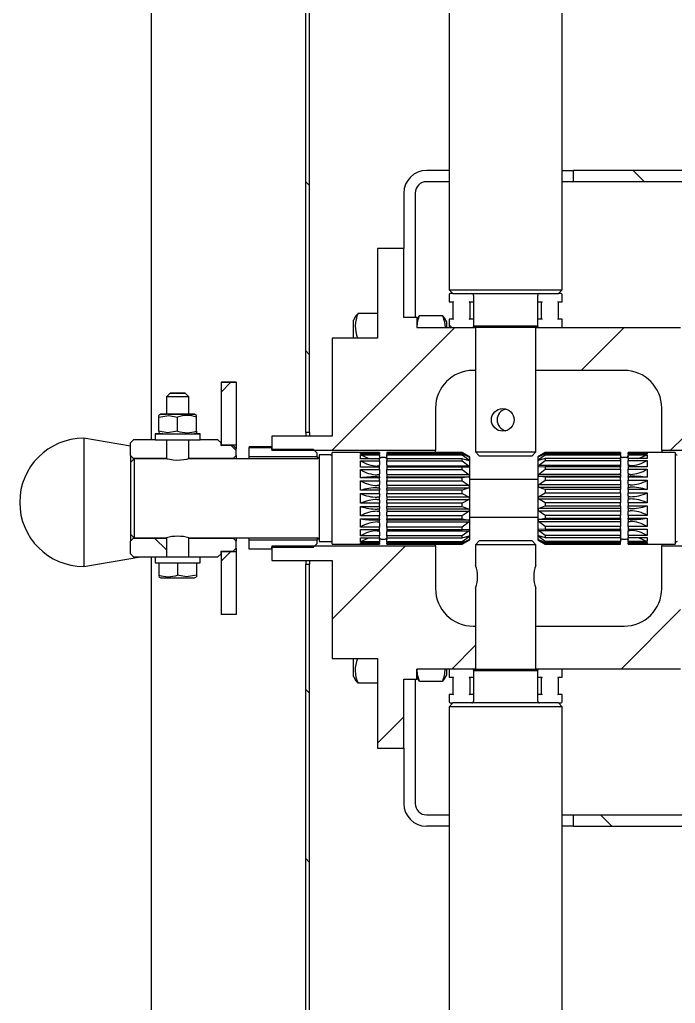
# Model space of a CAD drawing. Header units: millimetres. Extents: x 0 to 594, y 0 to 420.
# Drawn here: x 281.86 to 299.25, y 262.21 to 288.31 of the extents above; entities that cross this region are included whole.
import ezdxf

# ---------------------------------------------------------------- set-up
doc = ezdxf.new("R2010")
doc.units = ezdxf.units.MM
doc.layers.add('FORMAT', color=7, linetype='Continuous')

# ---------------------------------------------------------------- blocks, each defined once
blk = doc.blocks.new('SW_HATCH_0')
at = {"color": 0, "linetype": 'Continuous', "lineweight": 18}
for p, q in [((10.758, 99.4), (10.458, 99.7)), ((1.878, 99.3), (1.778, 99.4)), ((2.463, 92.265), (5.728, 95.53)), ((5.647, 95.53), (5.578, 95.6)), ((9.081, 94.394), (10.218, 95.53)), ((1.878, 94.81), (1.778, 94.91)), ((-0.472, 93.82), (-0.214, 94.079)), ((-0.072, 92.27), (-0.203, 92.4)), ((11.443, 92.265), (11.828, 92.65)), ((-1.922, 89.63), (-2.238, 89.945)), ((-0.472, 89.33), (-0.212, 89.59)), ((2.478, 87.79), (4.423, 89.735)), ((10.138, 86.47), (11.718, 88.05)), ((5.648, 86.47), (6.278, 87.1)), ((1.878, 85.83), (1.778, 85.93)), ((3.678, 84.5), (4.378, 85.2)), ((9.897, 82.3), (9.597, 82.6)), ((1.878, 81.339), (1.778, 81.439))]:
    blk.add_line(p, q, dxfattribs=at)

msp = doc.modelspace()

# ---------------------------------------------------------------- linework, layer by layer
at = {"layer": 'FORMAT'}
for p, q in [((285.354, 365.614), (285.354, 277.164)), ((289.454, 277.364), (289.454, 364.114)), ((289.554, 277.364), (289.554, 364.114)), ((293.254, 295.944), (293.254, 281.144)), ((296.254, 281.144), (296.254, 295.944)), ((293.254, 284.314), (292.654, 284.314)), ((296.254, 284.314), (296.554, 284.314)), ((296.554, 284.014), (296.554, 284.314)), ((307.554, 284.314), (296.554, 284.314)), ((293.254, 284.014), (292.654, 284.014)), ((296.554, 284.014), (296.254, 284.014)), ((307.554, 284.014), (296.554, 284.014)), ((292.054, 283.714), (292.054, 282.244)), ((292.354, 283.714), (292.354, 280.414)), ((291.354, 282.244), (291.354, 279.864)), ((292.054, 282.244), (291.354, 282.244)), ((292.054, 280.414), (292.054, 282.244)), ((293.254, 281.144), (293.354, 281.044)), ((293.254, 281.144), (294.607, 281.144)), ((294.607, 281.144), (296.254, 281.144)), ((296.154, 281.044), (296.254, 281.144)), ((293.254, 281.014), (293.254, 280.824)), ((293.354, 281.044), (293.284, 281.044)), ((293.354, 281.044), (296.147, 281.044)), ((293.904, 280.994), (293.904, 280.194)), ((293.904, 280.994), (293.904, 280.824)), ((295.604, 280.194), (295.604, 280.994)), ((295.604, 280.824), (295.604, 280.994)), ((296.147, 281.044), (296.154, 281.044)), ((296.224, 281.044), (296.154, 281.044)), ((296.254, 280.824), (296.254, 281.014)), ((293.254, 280.824), (293.369, 280.824)), ((293.351, 280.799), (293.351, 280.389)), ((293.789, 280.824), (293.904, 280.824)), ((293.806, 280.799), (293.806, 280.389)), ((295.604, 280.824), (295.719, 280.824)), ((295.701, 280.389), (295.701, 280.799)), ((296.139, 280.824), (296.254, 280.824)), ((296.156, 280.389), (296.156, 280.799)), ((290.78, 280.454), (290.714, 280.339)), ((290.714, 280.115), (290.714, 280.339)), ((291.354, 280.522), (290.839, 280.522)), ((292.394, 280.414), (292.054, 280.414)), ((292.394, 280.414), (292.394, 280.144)), ((292.416, 280.403), (292.394, 280.364)), ((292.472, 280.467), (293.076, 280.467)), ((293.194, 280.294), (293.131, 280.403)), ((293.254, 280.365), (293.254, 280.174)), ((293.369, 280.365), (293.254, 280.365)), ((293.904, 280.365), (293.789, 280.365)), ((293.904, 280.365), (293.904, 280.174)), ((295.604, 280.174), (295.604, 280.365)), ((295.719, 280.365), (295.604, 280.365)), ((296.254, 280.365), (296.139, 280.365)), ((296.254, 280.174), (296.254, 280.365)), ((290.714, 279.864), (290.714, 280.115)), ((292.394, 280.144), (293.954, 280.144)), ((293.194, 280.144), (293.194, 280.294)), ((293.284, 280.144), (293.874, 280.144)), ((293.875, 280.144), (293.874, 280.144)), ((293.904, 280.194), (293.954, 280.144)), ((293.904, 280.194), (295.604, 280.194)), ((293.954, 280.144), (293.954, 276.844)), ((295.554, 280.144), (293.954, 280.144)), ((295.554, 280.144), (295.604, 280.194)), ((295.554, 276.844), (295.554, 280.144)), ((295.554, 280.144), (299.394, 280.144)), ((295.634, 280.144), (296.224, 280.144)), ((290.154, 279.864), (290.154, 277.264)), ((291.354, 279.864), (290.154, 279.864)), ((293.954, 279.008), (293.894, 279.008)), ((297.894, 279.008), (295.554, 279.008)), ((287.604, 278.694), (287.204, 278.694)), ((287.204, 278.693), (287.204, 278.694)), ((287.204, 278.693), (287.604, 278.693)), ((287.204, 278.693), (287.204, 277.024)), ((287.604, 278.694), (287.604, 278.693)), ((287.604, 278.693), (287.604, 277.024)), ((285.854, 278.404), (285.754, 278.304)), ((285.754, 278.304), (285.754, 277.844)), ((286.354, 278.304), (286.254, 278.404)), ((286.354, 277.844), (286.354, 278.304)), ((292.894, 278.008), (292.894, 276.879)), ((298.894, 276.879), (298.894, 278.008)), ((285.604, 277.844), (285.552, 277.815)), ((285.554, 277.77), (285.554, 277.815)), ((285.554, 277.397), (285.554, 277.77)), ((286.054, 277.397), (286.054, 277.77)), ((286.555, 277.815), (286.504, 277.844)), ((286.554, 277.77), (286.554, 277.812)), ((286.554, 277.397), (286.554, 277.77)), ((284.804, 276.996), (283.564, 277.207)), ((283.564, 277.207), (283.564, 274.137)), ((285.454, 277.324), (285.454, 277.164)), ((285.552, 277.354), (285.604, 277.324)), ((285.554, 277.397), (285.554, 277.357)), ((286.504, 277.324), (286.555, 277.354)), ((286.554, 277.397), (286.554, 277.353)), ((286.654, 277.164), (286.654, 277.324)), ((288.554, 277.264), (288.554, 276.879)), ((290.154, 277.264), (288.554, 277.264)), ((289.554, 277.364), (289.454, 277.364)), ((289.454, 277.364), (289.454, 277.264)), ((289.554, 277.364), (289.554, 277.264)), ((284.884, 277.164), (284.804, 277.084)), ((284.804, 276.749), (284.804, 277.084)), ((285.454, 277.164), (284.884, 277.164)), ((285.754, 277.163), (285.754, 276.664)), ((286.354, 276.664), (286.354, 277.163)), ((287.124, 277.164), (286.654, 277.164)), ((287.204, 277.084), (287.124, 277.164)), ((287.204, 277.014), (287.204, 277.084)), ((287.604, 277.024), (287.204, 277.024)), ((287.524, 277.014), (287.204, 277.014)), ((287.604, 276.934), (287.524, 277.014)), ((287.604, 277.024), (287.604, 276.934)), ((287.604, 276.749), (287.604, 276.934)), ((287.954, 276.986), (288.554, 276.986)), ((287.954, 276.986), (287.954, 276.965)), ((287.954, 276.965), (288.554, 276.965)), ((287.954, 276.714), (287.954, 276.965)), ((288.554, 276.909), (288.554, 276.965)), ((284.884, 276.669), (284.804, 276.749)), ((284.804, 276.749), (284.804, 276.564)), ((284.904, 276.664), (284.804, 276.564)), ((285.754, 276.669), (284.884, 276.669)), ((284.884, 276.644), (284.884, 276.669)), ((285.754, 276.664), (284.904, 276.664)), ((284.904, 276.664), (284.904, 274.564)), ((287.524, 276.669), (286.354, 276.669)), ((289.754, 276.664), (286.354, 276.664)), ((287.604, 276.749), (287.524, 276.669)), ((287.524, 276.669), (287.524, 276.664)), ((287.604, 276.749), (287.604, 276.664)), ((289.754, 276.714), (287.954, 276.714)), ((287.954, 276.664), (287.954, 276.714)), ((289.654, 276.909), (288.554, 276.909)), ((292.894, 276.879), (288.554, 276.879)), ((289.754, 276.809), (289.654, 276.909)), ((289.754, 276.714), (289.754, 276.809)), ((289.754, 276.714), (289.754, 276.664)), ((290.104, 276.764), (289.804, 276.764)), ((289.804, 276.764), (289.804, 274.464)), ((291.404, 276.829), (290.154, 276.829)), ((290.154, 274.399), (290.154, 276.829)), ((290.904, 276.791), (290.904, 276.828)), ((290.904, 276.828), (291.404, 276.828)), ((291.003, 276.791), (290.904, 276.828)), ((291.404, 276.791), (290.904, 276.791)), ((290.904, 276.766), (291.404, 276.766)), ((290.904, 276.658), (290.904, 276.766)), ((291.404, 276.828), (291.404, 276.829)), ((291.404, 276.828), (291.404, 276.791)), ((291.404, 276.766), (291.404, 276.791)), ((291.404, 276.766), (291.404, 276.661)), ((291.408, 276.717), (291.404, 276.717)), ((291.408, 276.636), (291.404, 276.661)), ((291.408, 276.708), (291.408, 276.717)), ((291.554, 276.694), (291.454, 276.694)), ((291.6, 276.717), (291.6, 276.708)), ((291.604, 276.717), (291.6, 276.717)), ((291.604, 276.661), (291.6, 276.636)), ((293.604, 276.829), (291.604, 276.829)), ((291.604, 276.829), (291.604, 276.828)), ((291.604, 276.828), (293.604, 276.828)), ((291.604, 276.828), (291.604, 276.791)), ((293.604, 276.791), (291.604, 276.791)), ((291.604, 276.791), (291.604, 276.766)), ((291.604, 276.766), (293.604, 276.766)), ((291.604, 276.661), (291.604, 276.766)), ((292.894, 276.829), (292.894, 276.879)), ((293.804, 276.714), (293.604, 276.829)), ((293.604, 276.828), (293.604, 276.829)), ((293.604, 276.828), (293.785, 276.717)), ((293.604, 276.766), (293.604, 276.791)), ((293.785, 276.708), (293.604, 276.791)), ((293.604, 276.766), (293.785, 276.636)), ((293.785, 276.717), (293.766, 276.717)), ((293.785, 276.717), (293.785, 276.708)), ((293.804, 275.612), (293.804, 276.714)), ((293.954, 276.844), (294.054, 276.744)), ((293.954, 276.844), (295.554, 276.844)), ((294.054, 276.744), (294.685, 276.744)), ((294.685, 276.744), (295.454, 276.744)), ((295.454, 276.744), (295.554, 276.844)), ((295.804, 276.829), (295.604, 276.714)), ((295.604, 276.714), (295.604, 274.515)), ((295.623, 276.719), (295.804, 276.829)), ((295.804, 276.795), (295.623, 276.711)), ((295.623, 276.641), (295.804, 276.771)), ((295.623, 276.711), (295.623, 276.719)), ((295.64, 276.719), (295.623, 276.719)), ((295.804, 276.666), (295.623, 276.617)), ((297.804, 276.829), (295.804, 276.829)), ((295.804, 276.829), (295.804, 276.829)), ((295.804, 276.829), (297.804, 276.829)), ((295.804, 276.795), (295.804, 276.771)), ((297.804, 276.795), (295.804, 276.795)), ((295.804, 276.771), (297.804, 276.771)), ((295.804, 276.666), (295.804, 276.62)), ((297.804, 276.666), (295.804, 276.666)), ((297.804, 276.829), (297.804, 276.795)), ((297.804, 276.829), (297.804, 276.829)), ((297.804, 276.771), (297.804, 276.795)), ((297.804, 276.771), (297.804, 276.666)), ((297.808, 276.719), (297.804, 276.719)), ((297.808, 276.641), (297.804, 276.666)), ((297.804, 276.62), (297.804, 276.666)), ((297.808, 276.711), (297.808, 276.719)), ((297.954, 276.694), (297.854, 276.694)), ((298, 276.719), (298, 276.711)), ((298.004, 276.719), (298, 276.719)), ((298.004, 276.666), (298, 276.641)), ((299.254, 276.829), (298.004, 276.829)), ((298.004, 276.829), (298.504, 276.829)), ((298.004, 276.829), (298.004, 276.829)), ((298.004, 276.795), (298.004, 276.829)), ((298.004, 276.795), (298.004, 276.771)), ((298.504, 276.795), (298.004, 276.795)), ((298.004, 276.771), (298.504, 276.771)), ((298.004, 276.666), (298.004, 276.771)), ((298.004, 276.666), (298.004, 276.62)), ((298.504, 276.666), (298.004, 276.666)), ((298.413, 276.795), (298.504, 276.829)), ((298.504, 276.829), (298.504, 276.795)), ((298.504, 276.771), (298.504, 276.666)), ((300.994, 276.879), (298.894, 276.879)), ((298.894, 276.879), (298.894, 276.829)), ((299.254, 276.829), (299.254, 274.399)), ((284.804, 276.564), (284.804, 274.664)), ((291.404, 276.658), (290.904, 276.658)), ((290.904, 276.611), (291.404, 276.611)), ((290.904, 276.44), (290.904, 276.611)), ((291.404, 276.44), (290.904, 276.44)), ((291.408, 276.471), (291.35, 276.471)), ((291.404, 276.611), (291.404, 276.658)), ((291.408, 276.636), (291.404, 276.636)), ((291.404, 276.611), (291.404, 276.498)), ((291.408, 276.471), (291.404, 276.498)), ((291.404, 276.375), (291.404, 276.44)), ((291.408, 276.61), (291.408, 276.636)), ((291.408, 276.432), (291.408, 276.471)), ((291.6, 276.636), (291.6, 276.61)), ((291.604, 276.636), (291.6, 276.636)), ((291.6, 276.61), (291.604, 276.62)), ((291.604, 276.498), (291.6, 276.471)), ((291.6, 276.471), (291.6, 276.432)), ((293.785, 276.471), (291.6, 276.471)), ((293.604, 276.658), (291.604, 276.658)), ((291.604, 276.658), (291.604, 276.611)), ((291.604, 276.611), (293.604, 276.611)), ((291.604, 276.498), (291.604, 276.611)), ((293.604, 276.44), (291.604, 276.44)), ((291.604, 276.44), (291.604, 276.375)), ((293.604, 276.611), (293.604, 276.658)), ((293.785, 276.61), (293.604, 276.658)), ((293.604, 276.611), (293.785, 276.471)), ((293.604, 276.375), (293.604, 276.44)), ((293.785, 276.432), (293.604, 276.44)), ((293.785, 276.636), (293.689, 276.636)), ((293.785, 276.636), (293.785, 276.61)), ((293.785, 276.471), (293.785, 276.432)), ((295.623, 276.617), (295.623, 276.641)), ((295.712, 276.641), (295.623, 276.641)), ((295.623, 276.481), (295.804, 276.62)), ((295.623, 276.442), (295.623, 276.481)), ((297.808, 276.481), (295.623, 276.481)), ((295.804, 276.452), (295.623, 276.442)), ((295.804, 276.62), (297.804, 276.62)), ((295.804, 276.452), (295.804, 276.388)), ((297.804, 276.452), (295.804, 276.452)), ((297.808, 276.641), (297.804, 276.641)), ((297.804, 276.627), (297.808, 276.617)), ((297.804, 276.62), (297.804, 276.508)), ((297.808, 276.481), (297.804, 276.508)), ((297.804, 276.388), (297.804, 276.452)), ((297.808, 276.617), (297.808, 276.641)), ((297.808, 276.442), (297.808, 276.481)), ((298, 276.641), (298, 276.617)), ((298.004, 276.641), (298, 276.641)), ((298.004, 276.508), (298, 276.481)), ((298, 276.481), (298, 276.442)), ((298.058, 276.481), (298, 276.481)), ((298.004, 276.62), (298.504, 276.62)), ((298.004, 276.508), (298.004, 276.62)), ((298.004, 276.452), (298.004, 276.388)), ((298.504, 276.452), (298.004, 276.452)), ((298.504, 276.62), (298.504, 276.452)), ((290.904, 276.375), (291.404, 276.375)), ((290.904, 276.156), (290.904, 276.375)), ((291.404, 276.156), (290.904, 276.156)), ((291.408, 276.238), (291.35, 276.238)), ((291.35, 276.187), (291.408, 276.187)), ((291.404, 276.375), (291.404, 276.264)), ((291.408, 276.238), (291.404, 276.264)), ((291.404, 276.181), (291.408, 276.187)), ((291.404, 276.181), (291.404, 276.156)), ((291.404, 276.077), (291.404, 276.156)), ((291.408, 276.187), (291.408, 276.238)), ((291.604, 276.264), (291.6, 276.238)), ((291.6, 276.238), (291.6, 276.187)), ((293.785, 276.238), (291.6, 276.238)), ((291.6, 276.187), (291.604, 276.181)), ((291.6, 276.187), (293.785, 276.187)), ((291.604, 276.375), (293.604, 276.375)), ((291.604, 276.264), (291.604, 276.375)), ((291.604, 276.156), (291.604, 276.181)), ((293.604, 276.156), (291.604, 276.156)), ((291.604, 276.156), (291.604, 276.077)), ((293.604, 276.375), (293.785, 276.238)), ((293.785, 276.187), (293.604, 276.156)), ((293.604, 276.077), (293.604, 276.156)), ((293.785, 276.238), (293.785, 276.187)), ((295.623, 276.25), (295.804, 276.388)), ((295.623, 276.2), (295.623, 276.25)), ((297.808, 276.25), (295.623, 276.25)), ((295.804, 276.171), (295.623, 276.2)), ((295.623, 276.2), (297.808, 276.2)), ((295.804, 276.388), (297.804, 276.388)), ((295.804, 276.171), (295.804, 276.092)), ((297.804, 276.171), (295.804, 276.171)), ((297.804, 276.388), (297.804, 276.277)), ((297.808, 276.25), (297.804, 276.277)), ((297.804, 276.194), (297.808, 276.2)), ((297.804, 276.194), (297.804, 276.171)), ((297.804, 276.092), (297.804, 276.171)), ((297.808, 276.2), (297.808, 276.25)), ((298.004, 276.277), (298, 276.25)), ((298, 276.25), (298, 276.2)), ((298.058, 276.25), (298, 276.25)), ((298, 276.2), (298.004, 276.194)), ((298, 276.2), (298.058, 276.2)), ((298.004, 276.388), (298.504, 276.388)), ((298.004, 276.277), (298.004, 276.388)), ((298.004, 276.171), (298.004, 276.194)), ((298.004, 276.171), (298.004, 276.092)), ((298.504, 276.171), (298.004, 276.171)), ((298.504, 276.388), (298.504, 276.171)), ((290.904, 276.077), (291.404, 276.077)), ((290.904, 275.827), (290.904, 276.077)), ((291.408, 275.954), (291.35, 275.954)), ((291.35, 275.896), (291.408, 275.896)), ((291.404, 276.077), (291.404, 275.977)), ((291.408, 275.954), (291.404, 275.977)), ((291.404, 275.883), (291.408, 275.896)), ((291.404, 275.883), (291.404, 275.827)), ((291.408, 275.896), (291.408, 275.954)), ((291.604, 275.977), (291.6, 275.954)), ((291.6, 275.954), (291.6, 275.896)), ((293.785, 275.954), (291.6, 275.954)), ((291.6, 275.896), (291.604, 275.883)), ((291.6, 275.896), (293.785, 275.896)), ((291.604, 276.077), (293.604, 276.077)), ((291.604, 275.977), (291.604, 276.077)), ((291.604, 275.827), (291.604, 275.883)), ((293.604, 276.077), (293.785, 275.954)), ((293.785, 275.896), (293.604, 275.827)), ((293.785, 275.954), (293.785, 275.896)), ((295.604, 276.114), (293.804, 276.114)), ((295.623, 275.968), (295.804, 276.092)), ((295.623, 275.911), (295.623, 275.968)), ((297.808, 275.968), (295.623, 275.968)), ((295.804, 275.844), (295.623, 275.911)), ((295.623, 275.911), (297.808, 275.911)), ((295.804, 276.092), (297.804, 276.092)), ((297.804, 276.092), (297.804, 275.992)), ((297.808, 275.968), (297.804, 275.992)), ((297.804, 275.898), (297.808, 275.911)), ((297.804, 275.898), (297.804, 275.844)), ((297.808, 275.911), (297.808, 275.968)), ((298.004, 275.992), (298, 275.968)), ((298.058, 275.968), (298, 275.968)), ((298, 275.968), (298, 275.911)), ((298, 275.911), (298.004, 275.898)), ((298, 275.911), (298.058, 275.911)), ((298.004, 276.092), (298.504, 276.092)), ((298.004, 275.992), (298.004, 276.092)), ((298.004, 275.844), (298.004, 275.898)), ((298.504, 276.092), (298.504, 275.844)), ((291.404, 275.827), (290.904, 275.827)), ((290.904, 275.742), (291.404, 275.742)), ((290.904, 275.482), (290.904, 275.742)), ((291.408, 275.642), (291.35, 275.642)), ((291.404, 275.742), (291.404, 275.827)), ((291.404, 275.742), (291.404, 275.661)), ((291.408, 275.642), (291.404, 275.661)), ((291.408, 275.582), (291.408, 275.642)), ((291.604, 275.661), (291.6, 275.642)), ((293.785, 275.642), (291.6, 275.642)), ((291.6, 275.642), (291.6, 275.582)), ((293.604, 275.827), (291.604, 275.827)), ((291.604, 275.827), (291.604, 275.742)), ((291.604, 275.742), (293.604, 275.742)), ((291.604, 275.661), (291.604, 275.742)), ((293.604, 275.742), (293.604, 275.827)), ((293.604, 275.742), (293.785, 275.642)), ((293.785, 275.642), (293.785, 275.582)), ((295.623, 275.657), (295.804, 275.758)), ((295.623, 275.597), (295.623, 275.657)), ((297.808, 275.657), (295.623, 275.657)), ((295.804, 275.844), (295.804, 275.758)), ((297.804, 275.844), (295.804, 275.844)), ((295.804, 275.758), (297.804, 275.758)), ((297.804, 275.758), (297.804, 275.844)), ((297.804, 275.758), (297.804, 275.677)), ((297.808, 275.657), (297.804, 275.677)), ((297.808, 275.597), (297.808, 275.657)), ((298.004, 275.677), (298, 275.657)), ((298.058, 275.657), (298, 275.657)), ((298, 275.657), (298, 275.597)), ((298.004, 275.844), (298.004, 275.758)), ((298.504, 275.844), (298.004, 275.844)), ((298.004, 275.677), (298.004, 275.758)), ((298.004, 275.758), (298.504, 275.758)), ((298.504, 275.758), (298.504, 275.498)), ((291.404, 275.482), (290.904, 275.482)), ((290.904, 275.396), (291.404, 275.396)), ((290.904, 275.147), (290.904, 275.396)), ((291.35, 275.582), (291.408, 275.582)), ((291.404, 275.563), (291.408, 275.582)), ((291.404, 275.563), (291.404, 275.482)), ((291.404, 275.396), (291.404, 275.482)), ((291.404, 275.396), (291.404, 275.341)), ((291.6, 275.582), (291.604, 275.563)), ((291.6, 275.582), (293.785, 275.582)), ((291.604, 275.482), (291.604, 275.563)), ((293.604, 275.482), (291.604, 275.482)), ((291.604, 275.482), (291.604, 275.396)), ((291.604, 275.396), (293.604, 275.396)), ((291.604, 275.341), (291.604, 275.396)), ((293.785, 275.582), (293.604, 275.482)), ((293.604, 275.396), (293.604, 275.482)), ((293.604, 275.396), (293.785, 275.328)), ((293.804, 274.515), (293.804, 275.612)), ((295.804, 275.498), (295.623, 275.597)), ((295.623, 275.597), (297.808, 275.597)), ((295.623, 275.343), (295.804, 275.413)), ((295.804, 275.498), (295.804, 275.413)), ((297.804, 275.498), (295.804, 275.498)), ((295.804, 275.413), (297.804, 275.413)), ((297.804, 275.578), (297.808, 275.597)), ((297.804, 275.578), (297.804, 275.498)), ((297.804, 275.413), (297.804, 275.498)), ((297.804, 275.413), (297.804, 275.356)), ((297.808, 275.343), (297.804, 275.356)), ((298, 275.597), (298.004, 275.578)), ((298, 275.597), (298.058, 275.597)), ((298.004, 275.356), (298, 275.343)), ((298.004, 275.498), (298.004, 275.578)), ((298.504, 275.498), (298.004, 275.498)), ((298.004, 275.498), (298.004, 275.413)), ((298.004, 275.413), (298.504, 275.413)), ((298.004, 275.356), (298.004, 275.413)), ((298.504, 275.413), (298.504, 275.162)), ((291.404, 275.147), (290.904, 275.147)), ((291.408, 275.328), (291.35, 275.328)), ((291.35, 275.271), (291.408, 275.271)), ((291.408, 275.328), (291.404, 275.341)), ((291.404, 275.247), (291.408, 275.271)), ((291.404, 275.247), (291.404, 275.147)), ((291.404, 275.068), (291.404, 275.147)), ((291.408, 275.271), (291.408, 275.328)), ((291.604, 275.341), (291.6, 275.328)), ((293.785, 275.328), (291.6, 275.328)), ((291.6, 275.328), (291.6, 275.271)), ((291.6, 275.271), (291.604, 275.247)), ((291.6, 275.271), (293.785, 275.271)), ((291.604, 275.147), (291.604, 275.247)), ((293.604, 275.147), (291.604, 275.147)), ((291.604, 275.147), (291.604, 275.068)), ((293.785, 275.271), (293.604, 275.147)), ((293.604, 275.068), (293.604, 275.147)), ((293.785, 275.328), (293.785, 275.271)), ((293.804, 275.114), (295.604, 275.114)), ((295.623, 275.285), (295.623, 275.343)), ((297.808, 275.343), (295.623, 275.343)), ((295.804, 275.162), (295.623, 275.285)), ((295.623, 275.285), (297.808, 275.285)), ((295.804, 275.162), (295.804, 275.083)), ((297.804, 275.162), (295.804, 275.162)), ((297.804, 275.261), (297.808, 275.285)), ((297.804, 275.261), (297.804, 275.162)), ((297.804, 275.083), (297.804, 275.162)), ((297.808, 275.285), (297.808, 275.343)), ((298.058, 275.343), (298, 275.343)), ((298, 275.343), (298, 275.285)), ((298, 275.285), (298.004, 275.261)), ((298, 275.285), (298.058, 275.285)), ((298.004, 275.162), (298.004, 275.261)), ((298.004, 275.162), (298.004, 275.083)), ((298.504, 275.162), (298.004, 275.162)), ((290.904, 275.068), (291.404, 275.068)), ((290.904, 274.85), (290.904, 275.068)), ((291.404, 274.85), (290.904, 274.85)), ((291.408, 275.037), (291.35, 275.037)), ((291.35, 274.987), (291.408, 274.987)), ((291.404, 275.068), (291.404, 275.043)), ((291.408, 275.037), (291.404, 275.043)), ((291.404, 274.961), (291.408, 274.987)), ((291.404, 274.961), (291.404, 274.85)), ((291.404, 274.785), (291.404, 274.85)), ((291.408, 274.987), (291.408, 275.037)), ((291.604, 275.043), (291.6, 275.037)), ((291.6, 275.037), (291.6, 274.987)), ((293.785, 275.037), (291.6, 275.037)), ((291.6, 274.987), (291.604, 274.961)), ((291.6, 274.987), (293.785, 274.987)), ((291.604, 275.068), (293.604, 275.068)), ((291.604, 275.043), (291.604, 275.068)), ((291.604, 274.85), (291.604, 274.961)), ((293.604, 274.85), (291.604, 274.85)), ((291.604, 274.85), (291.604, 274.785)), ((293.604, 275.068), (293.785, 275.037)), ((293.785, 274.987), (293.604, 274.85)), ((293.604, 274.785), (293.604, 274.85)), ((293.785, 275.037), (293.785, 274.987)), ((295.623, 275.05), (295.804, 275.083)), ((295.623, 275), (295.623, 275.05)), ((297.808, 275.05), (295.623, 275.05)), ((295.804, 274.863), (295.623, 275)), ((295.623, 275), (297.808, 275)), ((295.804, 275.083), (297.804, 275.083)), ((295.804, 274.863), (295.804, 274.797)), ((297.804, 274.863), (295.804, 274.863)), ((297.804, 275.083), (297.804, 275.057)), ((297.808, 275.05), (297.804, 275.057)), ((297.804, 274.973), (297.808, 275)), ((297.804, 274.973), (297.804, 274.863)), ((297.804, 274.797), (297.804, 274.863)), ((297.808, 275), (297.808, 275.05)), ((298.004, 275.057), (298, 275.05)), ((298, 275.05), (298, 275)), ((298.058, 275.05), (298, 275.05)), ((298, 275), (298.004, 274.973)), ((298, 275), (298.058, 275)), ((298.004, 275.083), (298.504, 275.083)), ((298.004, 275.057), (298.004, 275.083)), ((298.004, 274.863), (298.004, 274.973)), ((298.004, 274.863), (298.004, 274.797)), ((298.504, 274.863), (298.004, 274.863)), ((298.504, 275.083), (298.504, 274.863)), ((284.804, 274.664), (284.904, 274.564)), ((284.804, 274.664), (284.804, 274.479)), ((284.884, 274.559), (284.884, 274.584)), ((290.904, 274.785), (291.404, 274.785)), ((290.904, 274.615), (290.904, 274.785)), ((291.404, 274.615), (290.904, 274.615)), ((291.35, 274.754), (291.408, 274.754)), ((291.404, 274.727), (291.408, 274.754)), ((291.404, 274.727), (291.404, 274.615)), ((291.404, 274.568), (291.404, 274.615)), ((291.404, 274.566), (291.408, 274.591)), ((291.404, 274.591), (291.408, 274.591)), ((291.408, 274.754), (291.408, 274.793)), ((291.408, 274.591), (291.408, 274.616)), ((291.6, 274.793), (291.6, 274.754)), ((291.6, 274.754), (291.604, 274.727)), ((291.6, 274.754), (293.785, 274.754)), ((291.604, 274.607), (291.6, 274.616)), ((291.6, 274.616), (291.6, 274.591)), ((291.6, 274.591), (291.604, 274.566)), ((291.6, 274.591), (291.604, 274.591)), ((291.604, 274.785), (293.604, 274.785)), ((291.604, 274.615), (291.604, 274.727)), ((293.604, 274.615), (291.604, 274.615)), ((291.604, 274.615), (291.604, 274.568)), ((293.604, 274.785), (293.785, 274.793)), ((293.785, 274.754), (293.604, 274.615)), ((293.604, 274.568), (293.785, 274.616)), ((293.604, 274.568), (293.604, 274.615)), ((293.785, 274.591), (293.604, 274.461)), ((293.691, 274.591), (293.785, 274.591)), ((293.785, 274.793), (293.785, 274.754)), ((293.785, 274.616), (293.785, 274.591)), ((295.623, 274.804), (295.804, 274.797)), ((295.623, 274.764), (295.623, 274.804)), ((295.804, 274.624), (295.623, 274.764)), ((295.623, 274.764), (297.808, 274.764)), ((295.623, 274.623), (295.804, 274.577)), ((295.623, 274.597), (295.623, 274.623)), ((295.804, 274.466), (295.623, 274.597)), ((295.623, 274.597), (295.723, 274.597)), ((295.804, 274.797), (297.804, 274.797)), ((295.804, 274.624), (295.804, 274.577)), ((297.804, 274.624), (295.804, 274.624)), ((295.804, 274.577), (297.804, 274.577)), ((297.804, 274.737), (297.808, 274.764)), ((297.804, 274.737), (297.804, 274.624)), ((297.804, 274.577), (297.804, 274.624)), ((297.804, 274.572), (297.808, 274.597)), ((297.804, 274.597), (297.808, 274.597)), ((297.808, 274.764), (297.808, 274.804)), ((297.808, 274.597), (297.808, 274.623)), ((298, 274.804), (298, 274.764)), ((298, 274.764), (298.004, 274.737)), ((298, 274.764), (298.058, 274.764)), ((298, 274.623), (298, 274.597)), ((298, 274.597), (298.004, 274.572)), ((298, 274.597), (298.004, 274.597)), ((298.004, 274.797), (298.504, 274.797)), ((298.004, 274.624), (298.004, 274.737)), ((298.004, 274.624), (298.004, 274.577)), ((298.504, 274.624), (298.004, 274.624)), ((298.004, 274.577), (298.504, 274.577)), ((298.504, 274.797), (298.504, 274.624)), ((298.504, 274.577), (298.504, 274.466)), ((284.804, 274.479), (284.884, 274.559)), ((284.804, 274.144), (284.804, 274.479)), ((284.884, 274.559), (285.754, 274.559)), ((284.904, 274.564), (285.754, 274.564)), ((285.754, 274.564), (285.754, 274.559)), ((286.354, 274.559), (286.354, 274.564)), ((286.354, 274.564), (289.754, 274.564)), ((286.354, 274.559), (287.524, 274.559)), ((287.524, 274.564), (287.524, 274.559)), ((287.524, 274.559), (287.604, 274.479)), ((287.604, 274.564), (287.604, 274.479)), ((287.604, 274.294), (287.604, 274.479)), ((287.954, 274.514), (287.954, 274.564)), ((287.954, 274.514), (289.754, 274.514)), ((287.954, 274.264), (287.954, 274.514)), ((288.554, 274.349), (288.554, 273.964)), ((288.554, 274.349), (292.894, 274.349)), ((288.554, 274.319), (289.654, 274.319)), ((288.554, 274.264), (288.554, 274.319)), ((289.654, 274.319), (289.754, 274.419)), ((289.754, 274.564), (289.754, 274.514)), ((289.754, 274.419), (289.754, 274.514)), ((289.804, 274.464), (290.104, 274.464)), ((290.154, 274.399), (291.404, 274.399)), ((290.904, 274.568), (291.404, 274.568)), ((290.904, 274.461), (290.904, 274.568)), ((291.404, 274.461), (290.904, 274.461)), ((290.904, 274.436), (291.404, 274.436)), ((290.904, 274.4), (290.904, 274.436)), ((291, 274.436), (290.904, 274.4)), ((291.404, 274.4), (290.904, 274.4)), ((291.404, 274.566), (291.404, 274.461)), ((291.404, 274.511), (291.408, 274.511)), ((291.404, 274.436), (291.404, 274.461)), ((291.404, 274.436), (291.404, 274.4)), ((291.404, 274.399), (291.404, 274.4)), ((291.408, 274.511), (291.408, 274.519)), ((291.454, 274.534), (291.554, 274.534)), ((291.6, 274.519), (291.6, 274.511)), ((291.6, 274.511), (291.604, 274.511)), ((291.604, 274.568), (293.604, 274.568)), ((291.604, 274.461), (291.604, 274.566)), ((293.604, 274.461), (291.604, 274.461)), ((291.604, 274.461), (291.604, 274.436)), ((291.604, 274.436), (293.604, 274.436)), ((291.604, 274.4), (291.604, 274.436)), ((293.604, 274.4), (291.604, 274.4)), ((291.604, 274.4), (291.604, 274.399)), ((291.604, 274.399), (293.604, 274.399)), ((292.894, 274.349), (292.894, 274.399)), ((292.894, 274.349), (292.894, 273.221)), ((293.604, 274.436), (293.785, 274.519)), ((293.604, 274.399), (293.804, 274.515)), ((293.785, 274.511), (293.604, 274.4)), ((293.604, 274.436), (293.604, 274.461)), ((293.604, 274.399), (293.604, 274.4)), ((293.767, 274.511), (293.785, 274.511)), ((293.785, 274.519), (293.785, 274.511)), ((294.054, 274.484), (293.954, 274.384)), ((293.954, 274.384), (293.954, 273.834)), ((295.554, 274.384), (293.954, 274.384)), ((295.454, 274.484), (294.054, 274.484)), ((295.554, 274.384), (295.454, 274.484)), ((295.554, 273.834), (295.554, 274.384)), ((295.604, 274.515), (295.804, 274.399)), ((295.623, 274.522), (295.804, 274.441)), ((295.623, 274.513), (295.623, 274.522)), ((295.804, 274.401), (295.623, 274.513)), ((295.623, 274.513), (295.643, 274.513)), ((295.804, 274.466), (295.804, 274.441)), ((297.804, 274.466), (295.804, 274.466)), ((295.804, 274.441), (297.804, 274.441)), ((295.804, 274.401), (295.804, 274.399)), ((297.804, 274.401), (295.804, 274.401)), ((295.804, 274.399), (297.804, 274.399)), ((297.804, 274.572), (297.804, 274.466)), ((297.804, 274.513), (297.808, 274.513)), ((297.804, 274.441), (297.804, 274.466)), ((297.804, 274.401), (297.804, 274.441)), ((297.804, 274.399), (297.804, 274.401)), ((297.808, 274.513), (297.808, 274.522)), ((297.854, 274.534), (297.954, 274.534)), ((298, 274.522), (298, 274.513)), ((298, 274.513), (298.004, 274.513)), ((298.004, 274.466), (298.004, 274.572)), ((298.004, 274.466), (298.004, 274.441)), ((298.504, 274.466), (298.004, 274.466)), ((298.004, 274.441), (298.504, 274.441)), ((298.004, 274.401), (298.004, 274.441)), ((298.004, 274.401), (298.004, 274.399)), ((298.504, 274.401), (298.004, 274.401)), ((298.004, 274.399), (299.254, 274.399)), ((298.399, 274.441), (298.504, 274.401)), ((298.504, 274.441), (298.504, 274.401)), ((298.894, 274.399), (298.894, 274.349)), ((298.894, 273.221), (298.894, 274.349)), ((298.894, 274.349), (300.994, 274.349)), ((283.564, 274.137), (283.564, 273.807)), ((283.564, 273.807), (285.072, 274.064)), ((284.804, 274.144), (284.884, 274.064)), ((284.884, 274.064), (285.754, 274.064)), ((285.354, 274.064), (285.354, 185.614)), ((285.454, 274.064), (285.454, 273.904)), ((285.754, 274.064), (285.754, 274.064)), ((286.354, 274.064), (286.354, 274.064)), ((286.354, 274.064), (287.124, 274.064)), ((286.654, 273.904), (286.654, 274.064)), ((287.124, 274.064), (287.204, 274.144)), ((287.204, 274.214), (287.524, 274.214)), ((287.204, 274.144), (287.204, 274.214)), ((287.204, 274.204), (287.604, 274.204)), ((287.204, 274.204), (287.204, 272.535)), ((287.524, 274.214), (287.604, 274.294)), ((287.604, 274.294), (287.604, 274.204)), ((287.604, 274.204), (287.604, 272.535)), ((288.554, 274.264), (287.954, 274.264)), ((285.554, 273.904), (285.554, 273.577)), ((286.054, 273.903), (286.054, 273.577)), ((286.554, 273.904), (286.554, 273.577)), ((288.554, 273.964), (290.154, 273.964)), ((289.454, 273.964), (289.454, 273.864)), ((289.454, 273.864), (289.554, 273.864)), ((289.454, 187.114), (289.454, 273.864)), ((289.554, 273.964), (289.554, 273.864)), ((289.554, 187.114), (289.554, 273.864)), ((290.154, 273.964), (290.154, 271.364)), ((285.552, 273.534), (285.604, 273.504)), ((285.554, 273.577), (285.554, 273.537)), ((286.504, 273.504), (286.555, 273.534)), ((286.554, 273.577), (286.554, 273.533)), ((293.954, 273.234), (293.954, 271.084)), ((295.554, 271.084), (295.554, 273.234)), ((287.604, 272.535), (287.204, 272.535)), ((293.894, 272.221), (293.954, 272.221)), ((295.554, 272.221), (297.894, 272.221)), ((290.154, 271.364), (291.354, 271.364)), ((290.714, 270.889), (290.714, 271.364)), ((291.354, 271.364), (291.354, 268.984)), ((293.954, 271.084), (292.394, 271.084)), ((292.394, 270.814), (292.394, 271.084)), ((293.131, 270.826), (293.194, 270.934)), ((293.194, 270.934), (293.194, 271.084)), ((293.254, 271.054), (293.254, 270.864)), ((293.874, 271.084), (293.284, 271.084)), ((293.954, 271.084), (293.904, 271.034)), ((293.904, 271.054), (293.904, 270.864)), ((293.904, 271.034), (293.904, 270.234)), ((295.604, 271.034), (293.904, 271.034)), ((293.954, 271.084), (295.554, 271.084)), ((295.604, 271.034), (295.554, 271.084)), ((299.394, 271.084), (295.554, 271.084)), ((295.604, 270.864), (295.604, 271.054)), ((295.604, 270.234), (295.604, 271.034)), ((296.224, 271.084), (295.634, 271.084)), ((296.254, 270.864), (296.254, 271.054)), ((290.714, 270.889), (290.781, 270.774)), ((291.354, 270.706), (290.839, 270.706)), ((292.054, 270.814), (292.394, 270.814)), ((292.054, 268.984), (292.054, 270.814)), ((292.354, 270.814), (292.354, 267.514)), ((292.394, 270.865), (292.416, 270.826)), ((292.472, 270.762), (293.076, 270.762)), ((293.254, 270.864), (293.369, 270.864)), ((293.351, 270.839), (293.351, 270.429)), ((293.789, 270.864), (293.904, 270.864)), ((293.806, 270.839), (293.806, 270.429)), ((295.604, 270.864), (295.719, 270.864)), ((295.701, 270.429), (295.701, 270.839)), ((296.139, 270.864), (296.254, 270.864)), ((296.156, 270.429), (296.156, 270.839)), ((293.254, 270.405), (293.254, 270.214)), ((293.369, 270.405), (293.254, 270.405)), ((293.904, 270.405), (293.789, 270.405)), ((293.904, 270.405), (293.904, 270.234)), ((295.604, 270.234), (295.604, 270.405)), ((295.719, 270.405), (295.604, 270.405)), ((296.254, 270.405), (296.139, 270.405)), ((296.254, 270.214), (296.254, 270.405)), ((293.354, 270.184), (293.254, 270.084)), ((293.284, 270.184), (293.354, 270.184)), ((294.754, 270.184), (293.354, 270.184)), ((296.154, 270.184), (294.754, 270.184)), ((296.254, 270.084), (296.154, 270.184)), ((296.154, 270.184), (296.224, 270.184)), ((293.254, 270.084), (293.254, 255.284)), ((296.254, 270.084), (293.254, 270.084)), ((296.254, 255.284), (296.254, 270.084)), ((291.354, 268.984), (292.054, 268.984)), ((292.054, 268.984), (292.054, 267.514)), ((292.654, 267.214), (293.254, 267.214)), ((296.254, 267.214), (296.554, 267.214)), ((296.554, 266.914), (296.554, 267.214)), ((296.554, 267.214), (307.554, 267.214)), ((293.254, 266.914), (292.654, 266.914)), ((296.554, 266.914), (296.254, 266.914)), ((296.554, 266.914), (307.554, 266.914))]:
    msp.add_line(p, q, dxfattribs=at)
at = {"layer": 'FORMAT', "flags": 128}
for points in [[(290.839, 280.522), (290.781, 280.456), (290.781, 280.454)], [(292.472, 280.467), (292.417, 280.404), (292.417, 280.402)], [(293.076, 280.467), (293.131, 280.295), (293.145, 280.144)], [(293.129, 280.402), (293.126, 280.411), (293.076, 280.467)], [(285.904, 278.304), (285.824, 278.304), (285.772, 278.304), (285.754, 278.304), (285.754, 278.304)], [(285.954, 278.404), (286.028, 278.404), (286.106, 278.404), (286.176, 278.404), (286.227, 278.404), (286.252, 278.404), (286.247, 278.404), (286.213, 278.404), (286.154, 278.405), (286.08, 278.405), (286.002, 278.405), (285.932, 278.405), (285.881, 278.404), (285.856, 278.404), (285.861, 278.404), (285.895, 278.404), (285.954, 278.404)], [(286.354, 278.304), (286.354, 278.304), (286.336, 278.304), (286.284, 278.304), (286.204, 278.304), (286.106, 278.304), (286.002, 278.304), (285.904, 278.304)], [(285.554, 277.77), (285.822, 277.814), (286.054, 277.77)], [(285.664, 277.844), (285.617, 277.844), (285.604, 277.844), (285.629, 277.845), (285.687, 277.845), (285.754, 277.845)], [(286.354, 277.845), (286.364, 277.845), (286.444, 277.845), (286.491, 277.844), (286.503, 277.844), (286.479, 277.844), (286.42, 277.844), (286.332, 277.844), (286.221, 277.843), (286.097, 277.843), (285.969, 277.843), (285.848, 277.843), (285.743, 277.844), (285.664, 277.844), (285.664, 277.844)], [(285.794, 277.844), (285.758, 277.844), (285.754, 277.844)], [(285.602, 277.325), (285.554, 277.325), (285.487, 277.325), (285.456, 277.324), (285.462, 277.324), (285.506, 277.324), (285.584, 277.323), (285.691, 277.323), (285.821, 277.323), (285.966, 277.323), (286.117, 277.323), (286.263, 277.323), (286.396, 277.323), (286.508, 277.323), (286.591, 277.324), (286.641, 277.324), (286.653, 277.324), (286.628, 277.325), (286.567, 277.325), (286.505, 277.325)], [(286.054, 277.397), (285.786, 277.352), (285.554, 277.397)], [(285.664, 277.324), (285.617, 277.324), (285.604, 277.324)], [(286.354, 276.664), (286.338, 276.66), (286.291, 276.648), (286.218, 276.633), (286.125, 276.622), (286.025, 276.62), (285.931, 276.627), (285.85, 276.64), (285.789, 276.655), (285.757, 276.663), (285.754, 276.664), (285.754, 276.664)], [(291.176, 276.658), (291.117, 276.672), (290.904, 276.766)], [(298.243, 276.666), (298.291, 276.677), (298.504, 276.771)], [(298.224, 274.577), (298.291, 274.561), (298.504, 274.466)], [(286.352, 274.56), (286.354, 274.559), (286.354, 274.559)], [(291.172, 274.568), (291.117, 274.555), (290.904, 274.461)], [(286.554, 273.577), (286.286, 273.532), (286.054, 273.577)], [(292.472, 270.762), (292.417, 270.933), (292.403, 271.084)], [(290.782, 270.774), (290.786, 270.765), (290.839, 270.706)], [(292.472, 270.762), (292.44, 270.794), (292.42, 270.827)], [(293.127, 270.827), (293.108, 270.794), (293.076, 270.762)]]:
    msp.add_lwpolyline(points, dxfattribs=at)
at = {"layer": 'FORMAT'}
msp.add_circle((294.676, 277.694), 0.3, dxfattribs=at)
for centre, radius, start, end in [((292.654, 283.714), 0.6, 90, 180), ((292.654, 283.714), 0.3, 90, 180), ((293.284, 281.014), 0.03, 90, 180), ((293.854, 280.994), 0.05, 0, 90), ((295.654, 280.994), 0.05, 90, 180), ((296.224, 281.014), 0.03, 0, 90), ((293.377, 280.799), 0.0254, 107.288, 180), ((293.781, 280.799), 0.0254, 0, 72.712), ((295.727, 280.799), 0.0254, 107.288, 180), ((296.131, 280.799), 0.0254, 0, 72.712), ((291.592, 280.178), 0.828, 155.4234, 202.2696), ((293.066, 280.17), 0.665, 153.4987, 182.1346), ((293.377, 280.389), 0.0254, 180, 252.712), ((293.781, 280.389), 0.0254, 287.288, 0), ((295.727, 280.389), 0.0254, 180, 252.712), ((296.131, 280.389), 0.0254, 287.288, 0), ((293.284, 280.174), 0.03, 180, 270), ((293.874, 280.174), 0.03, 270, 0), ((295.634, 280.174), 0.03, 180, 270), ((296.224, 280.174), 0.03, 270, 0), ((293.894, 278.008), 1, 90, 180), ((297.894, 278.008), 1, 0, 90), ((294.823, 277.695), 0.295, 103.4833, 256.5167), ((286.037, 344.281), 66.438, 269.79035, 270.27313), ((286.305, 277.069), 0.744, 70.4378, 109.6995), ((283.564, 275.507), 1.7, 90, 270), ((286.033, 369.251), 91.928, 269.76996, 270.29333), ((286.303, 278.098), 0.744, 250.4343, 289.7031), ((286.054, 386.459), 109.297, 269.68546, 270.31454), ((289.754, 276.714), 0.05, 270, 0), ((290.104, 276.814), 0.05, 270, 0), ((291.454, 276.744), 0.05, 180, 270), ((291.554, 276.744), 0.05, 270, 0), ((297.854, 276.744), 0.05, 200.2421, 270), ((297.954, 276.744), 0.05, 270, 341.7636), ((299.304, 276.814), 0.05, 180, 270), ((291.364, 277.299), 0.828, 236.2254, 268.9892), ((298.044, 277.31), 0.829, 271.012, 303.7347), ((291.364, 277.077), 0.839, 236.7742, 269.0337), ((291.352, 272.972), 3.215, 90.0481, 98.0159), ((298.044, 277.088), 0.838, 270.9771, 303.3043), ((298.056, 272.785), 3.415, 82.4583, 89.9569), ((291.361, 276.863), 0.909, 239.7848, 269.2528), ((291.355, 274.381), 1.515, 90.193, 107.3059), ((298.046, 276.872), 0.904, 270.7643, 300.4116), ((298.053, 274.36), 1.55, 73.1041, 89.8189), ((291.358, 276.725), 1.083, 245.2017, 269.5531), ((298.05, 276.728), 1.071, 270.4644, 295.1077), ((291.358, 274.503), 1.079, 90.4544, 114.8904), ((291.355, 276.853), 1.525, 252.8164, 269.8121), ((298.05, 274.506), 1.091, 65.4226, 89.5631), ((298.053, 276.835), 1.492, 270.2001, 287.5907), ((291.361, 274.363), 0.908, 90.7551, 120.2727), ((298.046, 274.372), 0.913, 59.9276, 89.2622), ((291.352, 278.31), 3.272, 262.1269, 269.9541), ((291.364, 274.148), 0.839, 90.9725, 123.2473), ((298.055, 278.14), 3.089, 270.0511, 278.3459), ((298.044, 274.159), 0.84, 56.8352, 89.0385), ((286.054, 273.513), 1.094, 74.0856, 105.9221), ((291.364, 273.926), 0.828, 91.0141, 123.7601), ((298.044, 273.937), 0.827, 56.2039, 88.9874), ((289.754, 274.514), 0.05, 0, 90), ((290.104, 274.414), 0.05, 0, 90), ((291.454, 274.484), 0.05, 90, 180), ((291.554, 274.484), 0.05, 0, 90), ((297.854, 274.484), 0.05, 90, 180), ((297.954, 274.484), 0.05, 19.3032, 90), ((299.304, 274.414), 0.05, 90, 180), ((286.054, 383.359), 109.297, 269.68546, 270.31454), ((286.054, 332.388), 58.325, 269.68564, 270.31436), ((286.054, 383.199), 109.297, 269.68546, 270.31454), ((293.184, 273.534), 0.826, 338.7093, 21.2907), ((296.324, 273.534), 0.826, 158.7093, 201.2907), ((285.805, 274.279), 0.745, 250.3361, 289.5266), ((285.783, 292.113), 18.61, 269.4485, 270.1412), ((286.068, 355.663), 82.16, 269.83303, 270.30375), ((293.894, 273.221), 1, 180, 270), ((297.894, 273.221), 1, 270, 0), ((291.591, 271.051), 0.828, 157.7376, 204.583), ((292.482, 271.059), 0.664, 333.4993, 2.2113), ((293.284, 271.054), 0.03, 90, 180), ((293.874, 271.054), 0.03, 0, 90), ((295.634, 271.054), 0.03, 90, 180), ((296.224, 271.054), 0.03, 0, 90), ((293.377, 270.839), 0.0254, 107.288, 180), ((293.781, 270.839), 0.0254, 0, 72.712), ((295.727, 270.839), 0.0254, 107.288, 180), ((296.131, 270.839), 0.0254, 0, 72.712), ((293.377, 270.429), 0.0254, 180, 252.712), ((293.781, 270.429), 0.0254, 287.288, 0), ((295.727, 270.429), 0.0254, 180, 252.712), ((296.131, 270.429), 0.0254, 287.288, 0), ((293.284, 270.214), 0.03, 180, 270), ((293.854, 270.234), 0.05, 270, 0), ((295.654, 270.234), 0.05, 180, 270), ((296.224, 270.214), 0.03, 270, 0), ((292.654, 267.514), 0.6, 180, 270), ((292.654, 267.514), 0.3, 180, 270)]:
    msp.add_arc(centre, radius, start, end, dxfattribs=at)
for start_param, end_param in [(1.560029, 1.563454), (4.719731, 4.723157), (1.578056, 1.581482), (4.701703, 4.705129)]:
    msp.add_ellipse((286.054, 275.608), major_axis=(0, 144.501), ratio=0.002076, start_param=start_param, end_param=end_param, dxfattribs=at)

# ---------------------------------------------------------------- block references
msp.add_blockref('SW_HATCH_0', (287.676, 184.614), dxfattribs=at)

doc.saveas('drawing.dxf')
